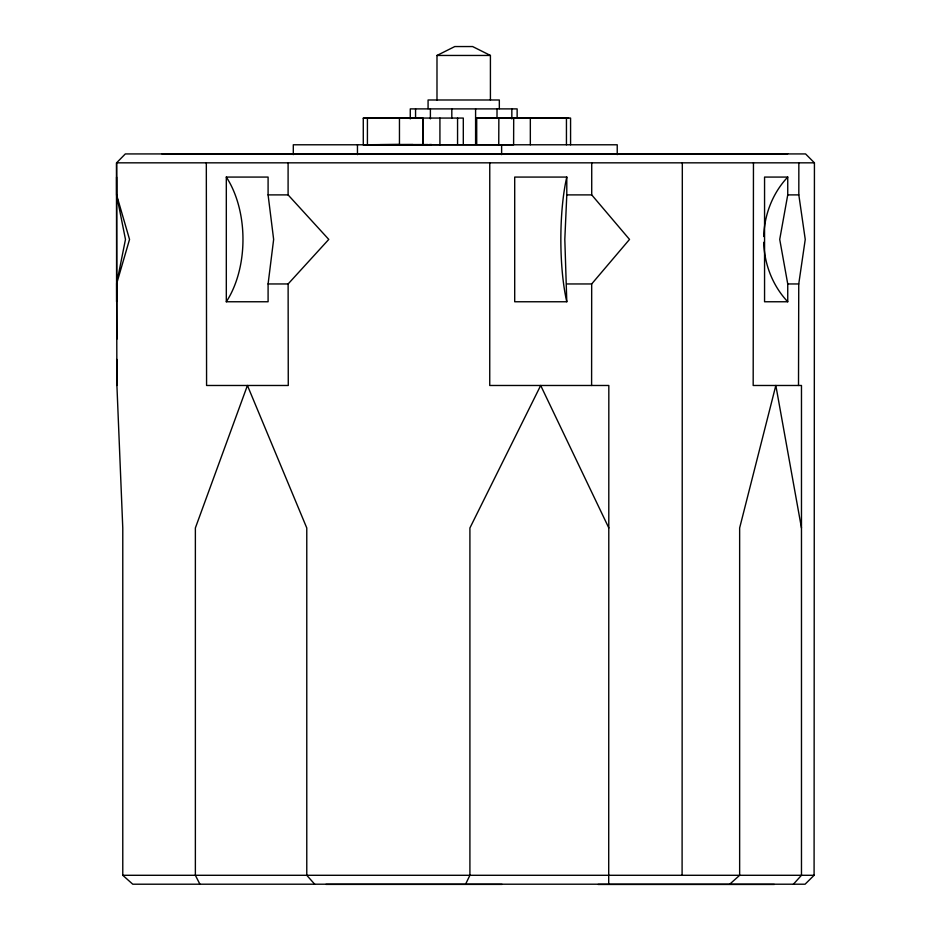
<?xml version="1.0" encoding="UTF-8"?>
<svg xmlns="http://www.w3.org/2000/svg" width="931" height="931" viewBox="0 0 931 931"><rect width="100%" height="100%" fill="white"/><g stroke="black" fill="none" stroke-linecap="round" stroke-linejoin="round"><path stroke-width="1.4" d="M489.764 162.832L489.741 385.481L608.827 385.481L608.711 884.206M591.604 385.481L591.685 283.955L629.519 239.418L591.72 194.893L591.732 162.832M682.097 875.291L682.318 162.832M753.458 162.832L753.179 385.481L801.475 385.481L801.475 875.291L793.41 884.206M798.507 385.481L798.751 283.955L805.245 239.418L798.821 194.893L798.845 162.832M116.643 283.955L116.91 385.481L122.776 527.97L122.776 875.291L132.761 884.206L805.082 884.206L814.09 875.291L814.427 162.832L805.571 153.929L125.324 153.929L116.573 162.832L116.584 194.893L125.476 239.418L116.573 283.955L129.537 239.418L116.584 194.893M498.748 144.561L498.853 117.841L513.703 118.062L513.609 144.782L379.964 144.654M566.793 194.893L564.814 239.418L566.793 301.76L514.703 301.76L514.703 177.076L566.793 177.076L566.793 194.893L591.72 194.893M268.093 283.955L273.644 239.418L268.093 194.893L268.093 177.076L226.314 177.076L226.314 301.76L268.093 301.76L268.093 283.955L288.121 283.955L328.771 239.418L288.098 194.893L288.098 162.832M787.742 194.893L779.724 239.418L787.742 283.955L787.742 301.76L764.56 301.76L764.56 177.076L787.742 177.076L787.742 194.893L798.821 194.893M465.581 884.206L469.911 875.291L469.911 527.97L540.678 385.481L608.827 527.97M729.718 884.206L739.645 875.291L739.645 527.97L775.837 385.481L801.475 527.97M436.988 99.989L436.988 55.453L454.794 46.55L472.611 46.55L490.416 55.453L490.416 99.989M413.003 144.549L363.288 144.759L363.276 118.214L422.721 118.062L422.721 144.514M681.736 153.929L695.41 153.708M476.719 144.352L476.707 118.051L504.183 118.062M363.288 144.759L399.457 144.514L399.457 118.062M686.194 153.929L712.471 153.708M429.435 144.514L431.507 144.514M388.727 118.202L410.548 118.074M512.12 118.074L568.585 118.062L566.444 118.167L566.444 144.782M428.167 144.561L378.998 144.701M402.25 118.062L372.97 118.062M436.988 55.453L490.416 55.453M363.276 118.214L422.721 118.062M476.707 118.051L570.575 118.062L570.575 144.782M161.703 153.708L787.719 153.708M814.427 162.832L116.573 162.832L116.841 339.21M268.093 194.893L288.098 194.893M787.742 283.955L798.751 283.955M566.793 283.955L591.685 283.955M122.776 875.291L814.09 875.291M325.897 884.392L502.1 884.392M598.016 884.45L774.359 884.45M539.421 118.167L517.136 118.074L517.136 108.892L410.268 108.892L410.268 118.912M281.814 153.708L294.405 153.824M312.537 153.708L315.015 153.883M314.69 884.206L306.776 875.291L306.776 527.97L247.425 385.481L195.37 527.97L195.37 875.291L199.909 884.206M288.121 283.955L288.273 385.481L206.577 385.481L206.321 162.832M116.875 359.447L116.91 385.481M617.23 154.627L617.23 144.782L293.3 144.782L293.3 154.627M530.333 118.062L530.333 144.782M511.841 108.892L511.841 118.935M501.623 144.782L501.623 154.627M499.33 108.706L499.33 99.989L428.074 99.989L428.074 108.706M497.014 108.892L497.014 118.062M475.59 108.892L475.59 144.34M463.301 144.34L463.301 118.062L423.186 118.062L423.186 144.514M457.563 118.062L457.563 144.34M451.814 108.892L451.814 118.062M439.921 118.062L439.921 144.782M430.39 108.892L430.39 118.865M415.563 108.892L415.563 118.074M367.419 118.062L367.419 144.782M357.457 144.782L357.457 154.627M116.573 177.076L116.573 301.76M226.314 177.076A86.094 53.672 90 0 1 226.314 301.76M566.793 301.76A86.094 19.155 -90 0 1 566.793 177.076M787.742 301.76A86.094 77.564 90 0 1 763.711 242.316M763.711 236.521A86.094 77.564 90 0 1 787.742 177.076"/></g></svg>
